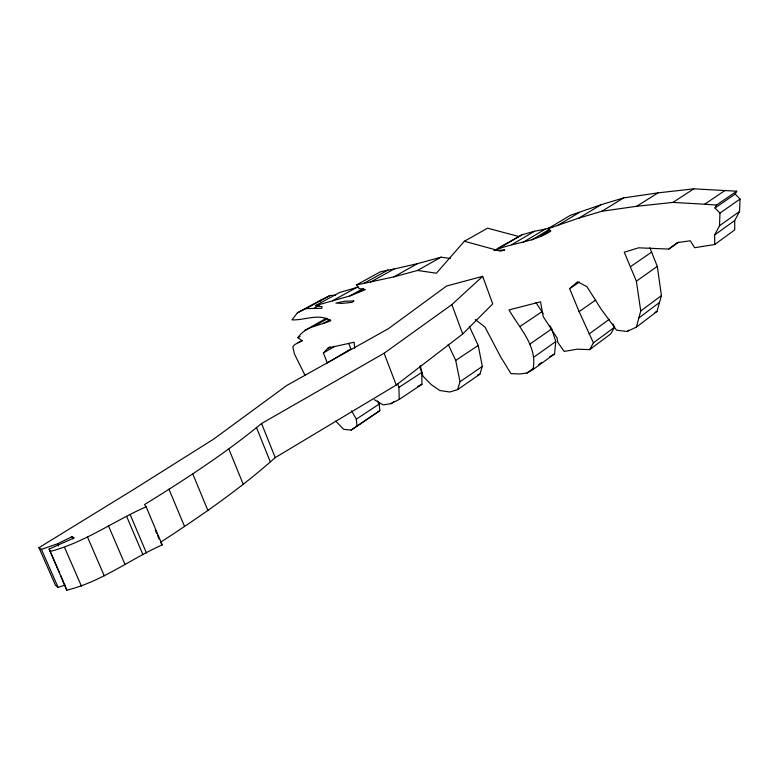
<?xml version="1.0" encoding="UTF-8"?>
<svg xmlns="http://www.w3.org/2000/svg" width="779" height="779" viewBox="0 0 779 779"><rect width="100%" height="100%" fill="white"/><g stroke="black" fill="none" stroke-linecap="round" stroke-linejoin="round"><path stroke-width="1.17" d="M298.036 342.75L302.213 340.89L297.919 337.687C305.193 326.362 319.526 325.671 330.851 320.705C318.747 312.963 305.008 320.422 291.979 319.867L297.442 312.778L306.04 308.611L321.756 308.299L322.126 306.702L315.417 305.68L349.907 295.932L365.351 289.642L359.119 288.619L356.315 285.017L393.853 276.866L417.534 270.459L436.386 273.215L464.362 241.256L500.507 251.159L504.743 249.971L493.935 250.565C512.485 242.766 533.547 242.357 550.85 231.09L547.812 228.753L570.189 215.413L601.028 204.721L623.687 197.905L658.051 192.861L693.797 188.839L736.73 191.206L735.172 194.088L740.05 199.054L739.544 211.469L734.714 220.525L734.704 229.902L714.703 244.528L694.644 247.722L690.291 240.779L677.155 242.649L668.869 249.076L638.576 247.819L624.261 252.201L636.375 281.19L640.737 310.996L636.336 327.131L627.066 331.503L616.617 330.218L601.008 309L586.976 286.711L577.629 281.745L569.624 288.639L579.128 311.619L593.413 342.857L589.674 349.605L577.327 349.177L564.181 351.426L557.861 342.448L557.082 338.008L543.187 316.605L540.538 301.824L509.008 309.915C519.515 328.241 538.046 346.801 532.904 369.626L526.886 373.092L519.661 373.978L510.985 373.618L500.712 357.016L484.937 326.985L475.219 319.526M714.703 244.528L714.664 234.956L719.514 225.764L719.962 213.086L714.986 207.993L716.544 205.062L736.73 191.206M532.904 369.626L554.551 353.958L555.787 341.533L551.698 328.904L549.974 325.865M636.336 327.131L656.989 311.464L661.429 295.592L657.301 266.35L649.832 247.703M420.261 365.692L422.978 376.218L431.264 384.631L439.823 390.503L449.765 392.003L457.633 389.617L460.009 381.729L455.715 360.424L448.159 344.289M457.633 389.617L479.903 374.193L482.318 366.403L478.209 345.457L469.367 326.459M320.208 301.376L321.581 299.623L330.15 295.465L335.671 295.241M348.739 343.403L350.862 348.856L327.326 362.946L323.392 352.965L328.125 347.989L330.179 346.782M160.464 542.34C200.369 516.38 239.63 489.319 275.23 457.614L396.229 385.04L462.716 333.977L492.718 303.898L482.688 276.341L446.533 286.039L388.409 328.68L286.779 385.459L213.504 439.22L133.54 489.533L38.95 547.676L55.513 585.389L58.123 587.395L65.037 585.048M38.95 547.676L41.433 549.37L57.597 543.781L71.931 536.702L74.307 537.831L49.145 549.039L66.78 590.161C101.358 581.884 130.054 559.293 162.198 544.852L146.121 506.769L144.524 504.568C184.935 479.621 224.81 453.709 261.549 423.523L384.105 353.238L451.859 304.589L482.688 276.341M627.066 331.503L628.945 330.072M638.799 317.988L659.472 302.466M640.737 310.996L661.429 295.592M589.674 349.605L610.794 333.87L614.534 327.209L593.413 342.857M589.08 334.016L609.334 319.254M335.642 421.03L343.705 429.326L351.134 430.096L379.821 410.679L379.207 404.058L377.484 400.981M379.821 410.679L351.134 430.096M526.886 373.092L533.79 368.107M538.717 364.543L541.678 362.41M714.664 234.956L734.714 220.525M719.514 225.764L739.544 211.469M534.073 356.996L555.787 341.533M636.375 281.19L657.301 266.35M719.962 213.086L740.05 199.054M579.128 311.619L595.731 300.012M668.869 249.076L678.704 242.191M529.856 344.133L551.698 328.904M714.986 207.993L735.172 194.088M630.659 266.564L651.75 252.026M460.009 381.729L482.318 366.403M547.812 228.753L578.972 218.052L601.885 211.236L636.696 206.289L672.939 202.404L704.664 204.225L725.035 190.446M519.875 326.557L541.941 311.688L535.962 302.525M569.624 288.639L579.508 282.027M374.339 399.724L383.2 404.895L390.912 403.678L399.267 399.403L421.984 384.261L421.712 372.469L419.862 366.919M455.715 360.424L478.209 345.457M390.912 403.678L393.872 401.711M356.977 425.879L356.305 419.151L379.207 404.058M399.267 399.403L398.906 387.436L421.712 372.469M672.939 202.404L693.797 188.839M636.696 206.289L658.051 192.861M601.885 211.236L623.687 197.905M578.972 218.052L601.028 204.721M557.131 225.754L579.41 212.404M540.899 235.901L550.071 230.399M531.648 240.01L549.029 229.62M522.66 242.532L545.242 229.094L553.032 226.874M511.784 244.674L534.482 231.266L545.242 229.094M499.271 248.15L522.086 234.752L534.482 231.266M323.392 352.965L334.697 346.304M497.051 248.735L522.086 234.752M549.575 356.84L554.551 353.958M302.194 340.384L294.501 344.766L292.826 346.85L294.384 353.861L305.037 375.342M297.919 337.687L300.003 336.518M322.808 323.665L330.072 319.556M417.534 270.459L441.031 257.187L450.35 258.482M304.511 330.559L326.372 318.26M464.362 241.256L487.596 228.189L518.444 236.407M313.557 326.498L327.073 318.893M393.853 276.866L417.505 263.643L441.031 257.187M349.907 295.932L363.413 288.444M357.512 292.534L363.735 289.077M370.278 282.202L394.096 269.028L417.505 263.643M364.075 283.235L387.942 270.089L394.096 269.028M332.448 300.811L356.431 287.597L358.749 286.945M313.81 308.348L319.049 305.485M356.315 285.017L380.23 271.89L387.942 270.089M49.856 551.522C84.385 542.651 113.744 521.093 146.121 506.769M315.417 305.68L339.488 292.514L356.431 287.597M297.442 312.778L321.581 299.623M306.04 308.611L330.15 295.465M417.817 386.403L421.984 384.261M654.954 312.428L656.989 311.464M477.673 374.874L479.903 374.193M328.125 347.989L354.172 342.224L354.669 348.223M704.664 204.225L716.544 205.062M161.039 543.177L162.198 544.852M541.941 311.688L543.09 313.713M351.621 410.815L356.305 419.151M612.937 323.967L613.998 326.128M41.433 549.37L58.123 587.395M49.145 549.039L59.701 573.14M60.655 575.33L66.78 590.161M64.599 547.491L81.532 586.353M57.597 543.781L58.552 545.962M71.931 536.702L72.875 538.883M87.501 537.043L104.24 575.798M108.369 525.572L124.835 564.015M126.665 516.448L142.937 554.716M130.21 514.695L146.442 552.934M155.303 530.119L156.715 533.449M157.65 535.67L159.052 539M168.926 489.085L184.457 526.253M192.832 474.08L207.974 510.673M228.87 449.064L243.311 484.519M256.388 427.311L270.186 461.587M261.549 423.523L275.23 457.614M384.105 353.238L396.229 385.04M451.859 304.589L462.716 333.977M397.757 384.047L398.906 387.436M353.783 300.957L352.127 302.33L342.156 303.401L335.885 303.089L344.669 301.21L353.783 300.957"/></g></svg>
